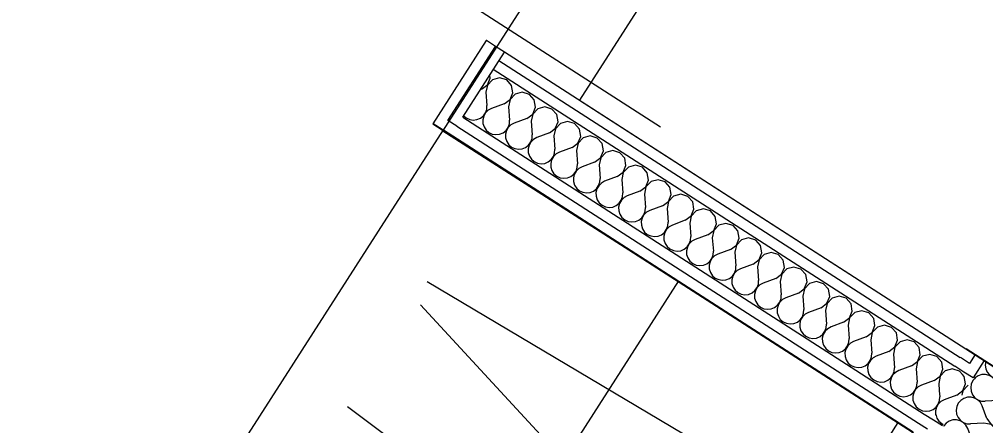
# Model space of a CAD drawing. Header units: millimetres. Extents: x 755110 to 820807, y -116979 to -66610.
# Drawn here: x 764873 to 765999, y -84296 to -83823 of the extents above; entities that cross this region are included whole.
import ezdxf

# ---------------------------------------------------------------- set-up
doc = ezdxf.new("R2010")
doc.units = ezdxf.units.MM
doc.header["$MEASUREMENT"] = 0
for name, color, linetype, lineweight in [('New_ARCHICAD Doors_Pen_No__1', 7, 'Continuous', 13), ('New_Dimensioning - General_Pen_No__1', 7, 'Continuous', 13), ('New_INT zoned_Pen_No__19', 255, 'Continuous', 0), ('New_Interior - Furniture _Pen_No__1', 7, 'Continuous', 13), ('New_Structural - Bearing_Pen_No__1', 7, 'Continuous', 13)]:
    doc.layers.add(name, color=color, linetype=linetype, lineweight=lineweight)
doc.layers.add('New_Dimensioning - General', color=7, linetype='Continuous')
doc.layers.add('New_Structural - Bearing', color=7, linetype='Continuous')
doc.styles.add('GENERATED_STYLE_1', font='')
doc.styles.get('GENERATED_STYLE_1').set_extended_font_data('Arial')
doc.dimstyles.new('GENERATED_STYLE__1', dxfattribs={"dimtxt": 200, "dimasz": 95, "dimexe": 0.18, "dimexo": 0.0625, "dimgap": 0, "dimtad": 1, "dimdec": 0, "dimzin": 0, "dimdsep": 46, "dimtxsty": 'GENERATED_STYLE_1', "dimblk": 'ARROWHEAD_2', "dimblk1": 'ARROWHEAD_2', "dimblk2": 'ARROWHEAD_2', "dimcen": 0.09, "dimse1": 1, "dimse2": 1, "dimclrd": 7, "dimclre": 7, "dimclrt": 7, "dimadec": 0, "dimazin": 0, "dimtfac": 1, "dimtdec": 4, "dimtmove": 0, "dimatfit": 3, "dimfxl": 0, "dimtolj": 1, "dimtzin": 0, "dimarcsym": 0})

# ---------------------------------------------------------------- blocks, each defined once
blk = doc.blocks.new('*X12')
at = {"layer": 'New_Structural - Bearing_Pen_No__1', "color": 7, "linetype": 'Continuous', "lineweight": 13}
for p, q in [((765960.9, -84229.8), (765960.8, -84229.8)), ((765944.8, -84254.7), (765944.8, -84254.9)), ((765929.3, -84278.8), (765929.4, -84278.8)), ((765929.4, -84278.8), (765929.4, -84278.8))]:
    blk.add_line(p, q, dxfattribs=at)
blk = doc.blocks.new('*X13')
at = {"layer": 'New_Structural - Bearing_Pen_No__1', "color": 7, "linetype": 'Continuous', "lineweight": 13}
for p, q in [((765968.2, -84232), (765960.9, -84229.8)), ((765971.8, -84236), (765968.2, -84232)), ((765944.8, -84254.9), (765945.3, -84262)), ((765945, -84266.3), (765945.3, -84262)), ((765937.7, -84276.6), (765941, -84273.9)), ((765941, -84273.9), (765943.6, -84270.4)), ((765943.7, -84270.4), (765941.5, -84274.2)), ((765943.6, -84270.4), (765945, -84266.3)), ((765946.8, -84267.4), (765943.7, -84270.4)), ((765950.6, -84265.4), (765946.8, -84267.4)), ((765953.6, -84264.2), (765950.6, -84265.4)), ((765929.4, -84278.8), (765933.7, -84278.3)), ((765933.7, -84278.3), (765937.7, -84276.6)), ((765941.5, -84274.2), (765940.5, -84278.4)), ((765940.5, -84278.4), (765940.6, -84282.7)), ((765940.6, -84282.7), (765941, -84283.9))]:
    blk.add_line(p, q, dxfattribs=at)
blk = doc.blocks.new('*X14')
at = {"layer": 'New_Structural - Bearing_Pen_No__1', "color": 7, "linetype": 'Continuous', "lineweight": 13}
for p, q in [((765973.9, -84238.5), (765971.8, -84236)), ((765975.4, -84246.9), (765973.9, -84238.5)), ((765972.1, -84254.8), (765975.4, -84246.9)), ((765978.1, -84248.7), (765972.3, -84254.9)), ((765978.5, -84248.6), (765978.1, -84248.7)), ((765965.2, -84259.9), (765953.6, -84264.2)), ((765965.2, -84259.9), (765972.1, -84254.8)), ((765972.3, -84254.9), (765971.2, -84260)), ((765941, -84283.9), (765941.9, -84286.8)), ((765941.9, -84286.8), (765944.3, -84290.4)), ((765944.3, -84290.4), (765947.6, -84293.2)), ((765947.6, -84293.2), (765949.3, -84294.1))]:
    blk.add_line(p, q, dxfattribs=at)
blk = doc.blocks.new('*X35')
at = {"layer": 'New_Structural - Bearing_Pen_No__1', "color": 7, "linetype": 'Continuous', "lineweight": 13}
for p, q in [((765399.3, -83875.8), (765399.1, -83875.9)), ((765391, -83888.5), (765390.9, -83888.8)), ((765369.7, -83921.6), (765369.8, -83921.7))]:
    blk.add_line(p, q, dxfattribs=at)
blk = doc.blocks.new('*X36')
at = {"layer": 'New_Structural - Bearing_Pen_No__1', "color": 7, "linetype": 'Continuous', "lineweight": 13}
for p, q in [((765418.5, -83899.2), (765421.7, -83891.3)), ((765421.7, -83891.3), (765421.2, -83888)), ((765432.8, -83890.9), (765424.5, -83893.1)), ((765441, -83893.3), (765432.8, -83890.9)), ((765411.6, -83904.3), (765418.5, -83899.2)), ((765418.6, -83899.3), (765416.9, -83907.7)), ((765424.5, -83893.1), (765418.6, -83899.3)), ((765446.7, -83899.8), (765441, -83893.3)), ((765448.1, -83908.2), (765446.7, -83899.8)), ((765411.6, -83904.3), (765410.4, -83904.7)), ((765416.9, -83907.7), (765418, -83923.3)), ((765444.9, -83916.1), (765448.1, -83908.2)), ((765450.9, -83910), (765445, -83916.2)), ((765459.2, -83907.8), (765450.9, -83910)), ((765467.4, -83910.3), (765459.2, -83907.8)), ((765473, -83916.7), (765467.4, -83910.3)), ((765417.8, -83927.6), (765418, -83923.3)), ((765438, -83921.2), (765423.3, -83926.7)), ((765438, -83921.2), (765444.9, -83916.1)), ((765445, -83916.2), (765443.3, -83924.6)), ((765443.3, -83924.6), (765444.4, -83940.2)), ((765471.3, -83933.1), (765474.5, -83925.1)), ((765474.5, -83925.1), (765473, -83916.7)), ((765485.5, -83924.7), (765477.3, -83926.9)), ((765493.7, -83927.2), (765485.5, -83924.7)), ((765391, -83935), (765393.9, -83937.6)), ((765410.4, -83937.9), (765413.8, -83935.2)), ((765414.3, -83935.5), (765413.2, -83939.7)), ((765413.8, -83935.2), (765416.3, -83931.7)), ((765416.4, -83931.7), (765414.3, -83935.5)), ((765416.3, -83931.7), (765417.8, -83927.6)), ((765419.5, -83928.7), (765416.4, -83931.7)), ((765423.3, -83926.7), (765419.5, -83928.7)), ((765464.4, -83938.1), (765471.3, -83933.1)), ((765471.4, -83933.1), (765469.6, -83941.5)), ((765477.3, -83926.9), (765471.4, -83933.1)), ((765499.4, -83933.6), (765493.7, -83927.2)), ((765500.8, -83942.1), (765499.4, -83933.6)), ((765393.9, -83937.6), (765397.9, -83939.4)), ((765397.9, -83939.4), (765402.1, -83940.1)), ((765402.1, -83940.1), (765406.4, -83939.6)), ((765406.4, -83939.6), (765410.4, -83937.9)), ((765413.2, -83939.7), (765413.3, -83944)), ((765413.3, -83944), (765414.6, -83948.1)), ((765442.7, -83948.6), (765444.1, -83944.5)), ((765445.9, -83945.7), (765442.8, -83948.7)), ((765444.1, -83944.5), (765444.4, -83940.2)), ((765449.7, -83943.6), (765445.9, -83945.7)), ((765464.4, -83938.1), (765449.7, -83943.6)), ((765469.6, -83941.5), (765470.8, -83957.2)), ((765497.6, -83950), (765500.8, -83942.1)), ((765503.6, -83943.9), (765497.7, -83950.1)), ((765511.9, -83941.7), (765503.6, -83943.9)), ((765520.1, -83944.1), (765511.9, -83941.7)), ((765525.8, -83950.6), (765520.1, -83944.1)), ((765414.6, -83948.1), (765417, -83951.7)), ((765417, -83951.7), (765420.3, -83954.5)), ((765420.3, -83954.5), (765424.2, -83956.3)), ((765424.2, -83956.3), (765428.5, -83957)), ((765428.5, -83957), (765432.8, -83956.5)), ((765432.8, -83956.5), (765436.8, -83954.8)), ((765436.8, -83954.8), (765440.2, -83952.1)), ((765440.6, -83952.4), (765439.6, -83956.6)), ((765439.6, -83956.6), (765439.7, -83960.9)), ((765440.2, -83952.1), (765442.7, -83948.6)), ((765442.8, -83948.7), (765440.6, -83952.4)), ((765470.5, -83961.5), (765470.8, -83957.2)), ((765490.7, -83955.1), (765476, -83960.5)), ((765490.7, -83955.1), (765497.6, -83950)), ((765497.7, -83950.1), (765496, -83958.5)), ((765496, -83958.5), (765497.1, -83974.1)), ((765527.2, -83959), (765525.8, -83950.6)), ((765538.3, -83958.6), (765530, -83960.8)), ((765546.5, -83961.1), (765538.3, -83958.6)), ((765439.7, -83960.9), (765441, -83965)), ((765441, -83965), (765443.4, -83968.7)), ((765443.4, -83968.7), (765446.7, -83971.5)), ((765463.1, -83971.8), (765466.5, -83969.1)), ((765467, -83969.4), (765465.9, -83973.5)), ((765466.5, -83969.1), (765469, -83965.5)), ((765469.1, -83965.6), (765467, -83969.4)), ((765469, -83965.5), (765470.5, -83961.5)), ((765472.2, -83962.6), (765469.1, -83965.6)), ((765476, -83960.5), (765472.2, -83962.6)), ((765517.1, -83972), (765524, -83966.9)), ((765524.1, -83967), (765522.4, -83975.4)), ((765524, -83966.9), (765527.2, -83959)), ((765530, -83960.8), (765524.1, -83967)), ((765552.1, -83967.5), (765546.5, -83961.1)), ((765553.6, -83975.9), (765552.1, -83967.5)), ((765446.7, -83971.5), (765450.6, -83973.3)), ((765450.6, -83973.3), (765454.9, -83974)), ((765454.9, -83974), (765459.2, -83973.4)), ((765459.2, -83973.4), (765463.1, -83971.8)), ((765465.9, -83973.5), (765466.1, -83977.9)), ((765466.1, -83977.9), (765467.4, -83982)), ((765495.4, -83982.5), (765496.8, -83978.4)), ((765498.6, -83979.5), (765495.5, -83982.5)), ((765496.8, -83978.4), (765497.1, -83974.1)), ((765502.4, -83977.5), (765498.6, -83979.5)), ((765517.1, -83972), (765502.4, -83977.5)), ((765522.4, -83975.4), (765523.5, -83991)), ((765550.4, -83983.9), (765553.6, -83975.9)), ((765556.3, -83977.7), (765550.5, -83983.9)), ((765564.6, -83975.5), (765556.3, -83977.7)), ((765572.8, -83978), (765564.6, -83975.5)), ((765578.5, -83984.4), (765572.8, -83978)), ((765467.4, -83982), (765469.8, -83985.6)), ((765469.8, -83985.6), (765473, -83988.4)), ((765473, -83988.4), (765477, -83990.2)), ((765477, -83990.2), (765481.2, -83990.9)), ((765481.2, -83990.9), (765485.5, -83990.4)), ((765485.5, -83990.4), (765489.5, -83988.7)), ((765489.5, -83988.7), (765492.9, -83986)), ((765493.3, -83986.3), (765492.3, -83990.5)), ((765492.3, -83990.5), (765492.4, -83994.8)), ((765492.9, -83986), (765495.4, -83982.5)), ((765495.5, -83982.5), (765493.3, -83986.3)), ((765523.2, -83995.3), (765523.5, -83991)), ((765543.4, -83988.9), (765528.8, -83994.4)), ((765543.4, -83988.9), (765550.4, -83983.9)), ((765550.5, -83983.9), (765548.7, -83992.3)), ((765548.7, -83992.3), (765549.9, -84008)), ((765579.9, -83992.9), (765578.5, -83984.4)), ((765591, -83992.5), (765582.7, -83994.7)), ((765599.2, -83995), (765591, -83992.5)), ((765492.4, -83994.8), (765493.7, -83998.9)), ((765493.7, -83998.9), (765496.1, -84002.5)), ((765496.1, -84002.5), (765499.4, -84005.3)), ((765515.9, -84005.6), (765519.2, -84002.9)), ((765519.7, -84003.2), (765518.7, -84007.4)), ((765519.2, -84002.9), (765521.8, -83999.4)), ((765521.9, -83999.5), (765519.7, -84003.2)), ((765521.8, -83999.4), (765523.2, -83995.3)), ((765525, -83996.5), (765521.9, -83999.5)), ((765528.8, -83994.4), (765525, -83996.5)), ((765569.8, -84005.9), (765576.7, -84000.8)), ((765576.8, -84000.9), (765575.1, -84009.3)), ((765576.7, -84000.8), (765579.9, -83992.9)), ((765582.7, -83994.7), (765576.8, -84000.9)), ((765604.8, -84001.4), (765599.2, -83995)), ((765606.3, -84009.8), (765604.8, -84001.4)), ((765499.4, -84005.3), (765503.3, -84007.2)), ((765503.3, -84007.2), (765507.6, -84007.8)), ((765507.6, -84007.8), (765511.9, -84007.3)), ((765511.9, -84007.3), (765515.9, -84005.6)), ((765518.7, -84007.4), (765518.8, -84011.7)), ((765518.8, -84011.7), (765520.1, -84015.9)), ((765548.1, -84016.3), (765549.6, -84012.3)), ((765551.3, -84013.4), (765548.2, -84016.4)), ((765549.6, -84012.3), (765549.9, -84008)), ((765555.1, -84011.3), (765551.3, -84013.4)), ((765569.8, -84005.9), (765555.1, -84011.3)), ((765575.1, -84009.3), (765576.2, -84024.9)), ((765603.1, -84017.8), (765606.3, -84009.8)), ((765609.1, -84011.6), (765603.2, -84017.8)), ((765617.3, -84009.4), (765609.1, -84011.6)), ((765625.5, -84011.9), (765617.3, -84009.4)), ((765631.2, -84018.3), (765625.5, -84011.9)), ((765520.1, -84015.9), (765522.5, -84019.5)), ((765522.5, -84019.5), (765525.8, -84022.3)), ((765525.8, -84022.3), (765529.7, -84024.1)), ((765529.7, -84024.1), (765534, -84024.8)), ((765534, -84024.8), (765538.2, -84024.2)), ((765538.2, -84024.2), (765542.2, -84022.6)), ((765542.2, -84022.6), (765545.6, -84019.9)), ((765546.1, -84020.2), (765545, -84024.3)), ((765545, -84024.3), (765545.1, -84028.7)), ((765545.6, -84019.9), (765548.1, -84016.3)), ((765548.2, -84016.4), (765546.1, -84020.2)), ((765575.9, -84029.2), (765576.2, -84024.9)), ((765596.2, -84022.8), (765581.5, -84028.3)), ((765596.2, -84022.8), (765603.1, -84017.8)), ((765603.2, -84017.8), (765601.4, -84026.2)), ((765601.4, -84026.2), (765602.6, -84041.8)), ((765632.6, -84026.7), (765631.2, -84018.3)), ((765643.7, -84026.3), (765635.4, -84028.5)), ((765651.9, -84028.8), (765643.7, -84026.3)), ((765545.1, -84028.7), (765546.5, -84032.8)), ((765546.5, -84032.8), (765548.8, -84036.4)), ((765548.8, -84036.4), (765552.1, -84039.2)), ((765568.6, -84039.5), (765572, -84036.8)), ((765572.4, -84037.1), (765571.4, -84041.3)), ((765572, -84036.8), (765574.5, -84033.3)), ((765574.6, -84033.3), (765572.4, -84037.1)), ((765574.5, -84033.3), (765575.9, -84029.2)), ((765577.7, -84030.3), (765574.6, -84033.3)), ((765581.5, -84028.3), (765577.7, -84030.3)), ((765622.5, -84039.8), (765629.4, -84034.7)), ((765629.5, -84034.8), (765627.8, -84043.1)), ((765629.4, -84034.7), (765632.6, -84026.7)), ((765635.4, -84028.5), (765629.5, -84034.8)), ((765657.6, -84035.2), (765651.9, -84028.8)), ((765659, -84043.7), (765657.6, -84035.2)), ((765552.1, -84039.2), (765556, -84041)), ((765556, -84041), (765560.3, -84041.7)), ((765560.3, -84041.7), (765564.6, -84041.2)), ((765564.6, -84041.2), (765568.6, -84039.5)), ((765571.4, -84041.3), (765571.5, -84045.6)), ((765571.5, -84045.6), (765572.8, -84049.7)), ((765600.8, -84050.2), (765602.3, -84046.1)), ((765604, -84047.3), (765600.9, -84050.3)), ((765602.3, -84046.1), (765602.6, -84041.8)), ((765607.9, -84045.2), (765604, -84047.3)), ((765622.5, -84039.8), (765607.9, -84045.2)), ((765627.8, -84043.1), (765628.9, -84058.8)), ((765655.8, -84051.6), (765659, -84043.7)), ((765661.8, -84045.5), (765655.9, -84051.7)), ((765670.1, -84043.3), (765661.8, -84045.5)), ((765678.3, -84045.8), (765670.1, -84043.3)), ((765683.9, -84052.2), (765678.3, -84045.8)), ((765572.8, -84049.7), (765575.2, -84053.3)), ((765575.2, -84053.3), (765578.5, -84056.1)), ((765578.5, -84056.1), (765582.4, -84058)), ((765582.4, -84058), (765586.7, -84058.6)), ((765586.7, -84058.6), (765591, -84058.1)), ((765591, -84058.1), (765595, -84056.4)), ((765595, -84056.4), (765598.3, -84053.7)), ((765598.8, -84054), (765597.7, -84058.2)), ((765597.7, -84058.2), (765597.9, -84062.5)), ((765598.3, -84053.7), (765600.8, -84050.2)), ((765600.9, -84050.3), (765598.8, -84054)), ((765628.7, -84063.1), (765628.9, -84058.8)), ((765648.9, -84056.7), (765634.2, -84062.2)), ((765648.9, -84056.7), (765655.8, -84051.6)), ((765655.9, -84051.7), (765654.2, -84060.1)), ((765654.2, -84060.1), (765655.3, -84075.7)), ((765685.4, -84060.6), (765683.9, -84052.2)), ((765696.4, -84060.2), (765688.2, -84062.4)), ((765704.6, -84062.7), (765696.4, -84060.2)), ((765597.9, -84062.5), (765599.2, -84066.7)), ((765599.2, -84066.7), (765601.6, -84070.3)), ((765601.6, -84070.3), (765604.8, -84073.1)), ((765621.3, -84073.4), (765624.7, -84070.7)), ((765625.2, -84071), (765624.1, -84075.2)), ((765624.7, -84070.7), (765627.2, -84067.1)), ((765627.3, -84067.2), (765625.2, -84071)), ((765627.2, -84067.1), (765628.7, -84063.1)), ((765630.4, -84064.2), (765627.3, -84067.2)), ((765634.2, -84062.2), (765630.4, -84064.2)), ((765675.3, -84073.6), (765682.2, -84068.6)), ((765682.3, -84068.6), (765680.5, -84077)), ((765682.2, -84068.6), (765685.4, -84060.6)), ((765688.2, -84062.4), (765682.3, -84068.6)), ((765710.3, -84069.1), (765704.6, -84062.7)), ((765711.7, -84077.6), (765710.3, -84069.1)), ((765604.8, -84073.1), (765608.8, -84074.9)), ((765608.8, -84074.9), (765613, -84075.6)), ((765613, -84075.6), (765617.3, -84075)), ((765617.3, -84075), (765621.3, -84073.4)), ((765624.1, -84075.2), (765624.2, -84079.5)), ((765624.2, -84079.5), (765625.5, -84083.6)), ((765653.6, -84084.1), (765655, -84080)), ((765656.8, -84081.1), (765653.7, -84084.2)), ((765655, -84080), (765655.3, -84075.7)), ((765660.6, -84079.1), (765656.8, -84081.1)), ((765675.3, -84073.6), (765660.6, -84079.1)), ((765680.5, -84077), (765681.7, -84092.6)), ((765708.5, -84085.5), (765711.7, -84077.6)), ((765714.5, -84079.3), (765708.6, -84085.6)), ((765722.8, -84077.1), (765714.5, -84079.3)), ((765731, -84079.6), (765722.8, -84077.1)), ((765736.7, -84086), (765731, -84079.6)), ((765625.5, -84083.6), (765627.9, -84087.2)), ((765627.9, -84087.2), (765631.2, -84090)), ((765631.2, -84090), (765635.1, -84091.8)), ((765635.1, -84091.8), (765639.4, -84092.5)), ((765639.4, -84092.5), (765643.7, -84092)), ((765643.7, -84092), (765647.7, -84090.3)), ((765647.7, -84090.3), (765651.1, -84087.6)), ((765651.5, -84087.9), (765650.5, -84092.1)), ((765650.5, -84092.1), (765650.6, -84096.4)), ((765651.1, -84087.6), (765653.6, -84084.1)), ((765653.7, -84084.2), (765651.5, -84087.9)), ((765681.4, -84096.9), (765681.7, -84092.6)), ((765701.6, -84090.6), (765686.9, -84096)), ((765701.6, -84090.6), (765708.5, -84085.5)), ((765708.6, -84085.6), (765706.9, -84093.9)), ((765706.9, -84093.9), (765708, -84109.6)), ((765738.1, -84094.5), (765736.7, -84086)), ((765650.6, -84096.4), (765651.9, -84100.5)), ((765651.9, -84100.5), (765654.3, -84104.1)), ((765654.3, -84104.1), (765657.6, -84107)), ((765674, -84107.2), (765677.4, -84104.5)), ((765677.9, -84104.8), (765676.8, -84109)), ((765677.4, -84104.5), (765679.9, -84101)), ((765680, -84101.1), (765677.9, -84104.8)), ((765679.9, -84101), (765681.4, -84096.9)), ((765683.1, -84098.1), (765680, -84101.1)), ((765686.9, -84096), (765683.1, -84098.1)), ((765728, -84107.5), (765734.9, -84102.4)), ((765735, -84102.5), (765733.3, -84110.9)), ((765734.9, -84102.4), (765738.1, -84094.5)), ((765740.9, -84096.3), (765735, -84102.5)), ((765749.2, -84094.1), (765740.9, -84096.3)), ((765757.3, -84096.6), (765749.2, -84094.1)), ((765763, -84103), (765757.3, -84096.6)), ((765764.5, -84111.4), (765763, -84103)), ((765657.6, -84107), (765661.5, -84108.8)), ((765661.5, -84108.8), (765665.8, -84109.4)), ((765665.8, -84109.4), (765670.1, -84108.9)), ((765670.1, -84108.9), (765674, -84107.2)), ((765676.8, -84109), (765677, -84113.3)), ((765677, -84113.3), (765678.3, -84117.5)), ((765706.3, -84118), (765707.7, -84113.9)), ((765709.5, -84115), (765706.4, -84118)), ((765707.7, -84113.9), (765708, -84109.6)), ((765713.3, -84113), (765709.5, -84115)), ((765728, -84107.5), (765713.3, -84113)), ((765733.3, -84110.9), (765734.4, -84126.5)), ((765761.2, -84119.4), (765764.5, -84111.4)), ((765767.2, -84113.2), (765761.4, -84119.4)), ((765775.5, -84111), (765767.2, -84113.2)), ((765783.7, -84113.5), (765775.5, -84111)), ((765789.4, -84119.9), (765783.7, -84113.5)), ((765678.3, -84117.5), (765680.7, -84121.1)), ((765680.7, -84121.1), (765683.9, -84123.9)), ((765683.9, -84123.9), (765687.9, -84125.7)), ((765687.9, -84125.7), (765692.1, -84126.4)), ((765692.1, -84126.4), (765696.4, -84125.8)), ((765696.4, -84125.8), (765700.4, -84124.2)), ((765700.4, -84124.2), (765703.8, -84121.5)), ((765704.2, -84121.8), (765703.2, -84126)), ((765703.2, -84126), (765703.3, -84130.3)), ((765703.8, -84121.5), (765706.3, -84118)), ((765706.4, -84118), (765704.2, -84121.8)), ((765734.1, -84130.8), (765734.4, -84126.5)), ((765754.3, -84124.4), (765739.7, -84129.9)), ((765754.3, -84124.4), (765761.2, -84119.4)), ((765761.4, -84119.4), (765759.6, -84127.8)), ((765790.8, -84128.4), (765789.4, -84119.9)), ((765703.3, -84130.3), (765704.6, -84134.4)), ((765704.6, -84134.4), (765707, -84138)), ((765707, -84138), (765710.3, -84140.8)), ((765726.8, -84141.1), (765730.1, -84138.4)), ((765730.6, -84138.7), (765729.6, -84142.9)), ((765730.1, -84138.4), (765732.7, -84134.9)), ((765732.8, -84135), (765730.6, -84138.7)), ((765732.7, -84134.9), (765734.1, -84130.8)), ((765735.9, -84131.9), (765732.8, -84135)), ((765739.7, -84129.9), (765735.9, -84131.9)), ((765759.6, -84127.8), (765760.8, -84143.4)), ((765780.7, -84141.4), (765787.6, -84136.3)), ((765787.7, -84136.4), (765786, -84144.8)), ((765787.6, -84136.3), (765790.8, -84128.4)), ((765793.6, -84130.1), (765787.7, -84136.4)), ((765801.9, -84128), (765793.6, -84130.1)), ((765810.1, -84130.4), (765801.9, -84128)), ((765815.7, -84136.9), (765810.1, -84130.4)), ((765817.2, -84145.3), (765815.7, -84136.9)), ((765710.3, -84140.8), (765714.2, -84142.6)), ((765714.2, -84142.6), (765718.5, -84143.3)), ((765718.5, -84143.3), (765722.8, -84142.8)), ((765722.8, -84142.8), (765726.8, -84141.1)), ((765729.6, -84142.9), (765729.7, -84147.2)), ((765729.7, -84147.2), (765731, -84151.3)), ((765759, -84151.8), (765760.5, -84147.8)), ((765762.2, -84148.9), (765759.1, -84151.9)), ((765760.5, -84147.8), (765760.8, -84143.4)), ((765766, -84146.8), (765762.2, -84148.9)), ((765780.7, -84141.4), (765766, -84146.8)), ((765786, -84144.8), (765787.1, -84160.4)), ((765814, -84153.2), (765817.2, -84145.3)), ((765820, -84147.1), (765814.1, -84153.3)), ((765828.2, -84144.9), (765820, -84147.1)), ((765836.4, -84147.4), (765828.2, -84144.9)), ((765842.1, -84153.8), (765836.4, -84147.4)), ((765731, -84151.3), (765733.4, -84154.9)), ((765733.4, -84154.9), (765736.7, -84157.8)), ((765736.7, -84157.8), (765740.6, -84159.6)), ((765740.6, -84159.6), (765744.9, -84160.2)), ((765744.9, -84160.2), (765749.1, -84159.7)), ((765749.1, -84159.7), (765753.1, -84158)), ((765753.1, -84158), (765756.5, -84155.3)), ((765757, -84155.6), (765755.9, -84159.8)), ((765755.9, -84159.8), (765756, -84164.2)), ((765756.5, -84155.3), (765759, -84151.8)), ((765759.1, -84151.9), (765757, -84155.6)), ((765786.8, -84164.7), (765787.1, -84160.4)), ((765807.1, -84158.3), (765792.4, -84163.8)), ((765807.1, -84158.3), (765814, -84153.2)), ((765814.1, -84153.3), (765812.3, -84161.7)), ((765843.5, -84162.2), (765842.1, -84153.8)), ((765756, -84164.2), (765757.4, -84168.3)), ((765757.4, -84168.3), (765759.7, -84171.9)), ((765759.7, -84171.9), (765763, -84174.7)), ((765779.5, -84175), (765782.9, -84172.3)), ((765783.3, -84172.6), (765782.3, -84176.8)), ((765782.9, -84172.3), (765785.4, -84168.8)), ((765785.5, -84168.8), (765783.3, -84172.6)), ((765785.4, -84168.8), (765786.8, -84164.7)), ((765788.6, -84165.8), (765785.5, -84168.8)), ((765792.4, -84163.8), (765788.6, -84165.8)), ((765812.3, -84161.7), (765813.5, -84177.3)), ((765833.4, -84175.2), (765840.3, -84170.2)), ((765840.4, -84170.2), (765838.7, -84178.6)), ((765840.3, -84170.2), (765843.5, -84162.2)), ((765846.3, -84164), (765840.4, -84170.2)), ((765854.6, -84161.8), (765846.3, -84164)), ((765862.8, -84164.3), (765854.6, -84161.8)), ((765868.5, -84170.7), (765862.8, -84164.3)), ((765869.9, -84179.2), (765868.5, -84170.7)), ((765763, -84174.7), (765766.9, -84176.5)), ((765766.9, -84176.5), (765771.2, -84177.2)), ((765771.2, -84177.2), (765775.5, -84176.7)), ((765775.5, -84176.7), (765779.5, -84175)), ((765782.3, -84176.8), (765782.4, -84181.1)), ((765782.4, -84181.1), (765783.7, -84185.2)), ((765811.7, -84185.7), (765813.2, -84181.6)), ((765814.9, -84182.8), (765811.8, -84185.8)), ((765813.2, -84181.6), (765813.5, -84177.3)), ((765818.8, -84180.7), (765814.9, -84182.8)), ((765833.4, -84175.2), (765818.8, -84180.7)), ((765838.7, -84178.6), (765839.8, -84194.2)), ((765866.7, -84187.1), (765869.9, -84179.2)), ((765872.7, -84181), (765866.8, -84187.2)), ((765881, -84178.8), (765872.7, -84181)), ((765889.2, -84181.2), (765881, -84178.8)), ((765894.8, -84187.7), (765889.2, -84181.2)), ((765783.7, -84185.2), (765786.1, -84188.8)), ((765786.1, -84188.8), (765789.4, -84191.6)), ((765789.4, -84191.6), (765793.3, -84193.4)), ((765793.3, -84193.4), (765797.6, -84194.1)), ((765797.6, -84194.1), (765801.9, -84193.6)), ((765801.9, -84193.6), (765805.9, -84191.9)), ((765805.9, -84191.9), (765809.2, -84189.2)), ((765809.7, -84189.5), (765808.6, -84193.7)), ((765808.6, -84193.7), (765808.8, -84198)), ((765809.2, -84189.2), (765811.7, -84185.7)), ((765811.8, -84185.8), (765809.7, -84189.5)), ((765839.6, -84198.6), (765839.8, -84194.2)), ((765859.8, -84192.2), (765845.1, -84197.6)), ((765859.8, -84192.2), (765866.7, -84187.1)), ((765866.8, -84187.2), (765865.1, -84195.6)), ((765896.3, -84196.1), (765894.8, -84187.7)), ((765808.8, -84198), (765810.1, -84202.1)), ((765810.1, -84202.1), (765812.5, -84205.7)), ((765812.5, -84205.7), (765815.7, -84208.6)), ((765832.2, -84208.8), (765835.6, -84206.2)), ((765836.1, -84206.4), (765835, -84210.6)), ((765835.6, -84206.2), (765838.1, -84202.6)), ((765838.2, -84202.7), (765836.1, -84206.4)), ((765838.1, -84202.6), (765839.6, -84198.6)), ((765841.3, -84199.7), (765838.2, -84202.7)), ((765845.1, -84197.6), (765841.3, -84199.7)), ((765865.1, -84195.6), (765866.2, -84211.2)), ((765886.2, -84209.1), (765893.1, -84204)), ((765893.2, -84204.1), (765891.4, -84212.5)), ((765893.1, -84204), (765896.3, -84196.1)), ((765899.1, -84197.9), (765893.2, -84204.1)), ((765907.3, -84195.7), (765899.1, -84197.9)), ((765915.5, -84198.2), (765907.3, -84195.7)), ((765921.2, -84204.6), (765915.5, -84198.2)), ((765922.6, -84213), (765921.2, -84204.6)), ((765815.7, -84208.6), (765819.7, -84210.4)), ((765819.7, -84210.4), (765823.9, -84211)), ((765823.9, -84211), (765828.2, -84210.5)), ((765828.2, -84210.5), (765832.2, -84208.8)), ((765835, -84210.6), (765835.1, -84215)), ((765835.1, -84215), (765836.4, -84219.1)), ((765864.5, -84219.6), (765865.9, -84215.5)), ((765867.7, -84216.6), (765864.6, -84219.6)), ((765865.9, -84215.5), (765866.2, -84211.2)), ((765871.5, -84214.6), (765867.7, -84216.6)), ((765886.2, -84209.1), (765871.5, -84214.6)), ((765891.4, -84212.5), (765892.6, -84228.1)), ((765919.4, -84221), (765922.6, -84213)), ((765925.4, -84214.8), (765919.5, -84221)), ((765933.7, -84212.6), (765925.4, -84214.8)), ((765941.9, -84215.1), (765933.7, -84212.6)), ((765947.6, -84221.5), (765941.9, -84215.1)), ((765836.4, -84219.1), (765838.8, -84222.7)), ((765838.8, -84222.7), (765842.1, -84225.5)), ((765842.1, -84225.5), (765846, -84227.3)), ((765846, -84227.3), (765850.3, -84228)), ((765850.3, -84228), (765854.6, -84227.5)), ((765854.6, -84227.5), (765858.6, -84225.8)), ((765858.6, -84225.8), (765862, -84223.1)), ((765862.4, -84223.4), (765861.4, -84227.6)), ((765861.4, -84227.6), (765861.5, -84231.9)), ((765862, -84223.1), (765864.5, -84219.6)), ((765864.6, -84219.6), (765862.4, -84223.4)), ((765892.3, -84232.4), (765892.6, -84228.1)), ((765912.5, -84226), (765897.8, -84231.5)), ((765912.5, -84226), (765919.4, -84221)), ((765919.5, -84221), (765917.8, -84229.4)), ((765949, -84230), (765947.6, -84221.5)), ((765861.5, -84231.9), (765862.8, -84236)), ((765862.8, -84236), (765865.2, -84239.6)), ((765865.2, -84239.6), (765868.5, -84242.4)), ((765884.9, -84242.7), (765888.3, -84240)), ((765888.8, -84240.3), (765887.7, -84244.5)), ((765888.3, -84240), (765890.8, -84236.5)), ((765890.9, -84236.6), (765888.8, -84240.3)), ((765890.8, -84236.5), (765892.3, -84232.4)), ((765894, -84233.6), (765890.9, -84236.6)), ((765897.8, -84231.5), (765894, -84233.6)), ((765917.8, -84229.4), (765918.9, -84245.1)), ((765938.9, -84243), (765945.8, -84237.9)), ((765945.9, -84238), (765944.2, -84246.4)), ((765945.8, -84237.9), (765949, -84230)), ((765951.8, -84231.8), (765945.9, -84238)), ((765960.1, -84229.6), (765951.8, -84231.8)), ((765960.8, -84229.8), (765960.1, -84229.6)), ((765868.5, -84242.4), (765872.4, -84244.2)), ((765872.4, -84244.2), (765876.7, -84244.9)), ((765876.7, -84244.9), (765881, -84244.4)), ((765881, -84244.4), (765884.9, -84242.7)), ((765887.7, -84244.5), (765887.9, -84248.8)), ((765887.9, -84248.8), (765889.2, -84252.9)), ((765917.2, -84253.4), (765918.6, -84249.4)), ((765920.4, -84250.5), (765917.3, -84253.5)), ((765918.6, -84249.4), (765918.9, -84245.1)), ((765924.2, -84248.4), (765920.4, -84250.5)), ((765938.9, -84243), (765924.2, -84248.4)), ((765944.2, -84246.4), (765944.8, -84254.7)), ((765889.2, -84252.9), (765891.6, -84256.6)), ((765891.6, -84256.6), (765894.8, -84259.4)), ((765894.8, -84259.4), (765898.8, -84261.2)), ((765898.8, -84261.2), (765903, -84261.9)), ((765903, -84261.9), (765907.3, -84261.3)), ((765907.3, -84261.3), (765911.3, -84259.7)), ((765911.3, -84259.7), (765914.7, -84257)), ((765915.1, -84257.3), (765914.1, -84261.4)), ((765914.1, -84261.4), (765914.2, -84265.8)), ((765914.7, -84257), (765917.2, -84253.4)), ((765917.3, -84253.5), (765915.1, -84257.3)), ((765914.2, -84265.8), (765915.5, -84269.9)), ((765915.5, -84269.9), (765917.9, -84273.5)), ((765917.9, -84273.5), (765921.2, -84276.3)), ((765921.2, -84276.3), (765925.1, -84278.1)), ((765925.1, -84278.1), (765929.3, -84278.8))]:
    blk.add_line(p, q, dxfattribs=at)
blk = doc.blocks.new('*X61')
at = {"layer": 'New_Structural - Bearing_Pen_No__1', "color": 7, "linetype": 'Continuous', "lineweight": 13}
for p, q in [((765982.1, -84247.1), (765981.4, -84251.3)), ((765981.4, -84251.3), (765981.9, -84255.6)), ((765983.9, -84243.2), (765982.1, -84247.1)), ((765985.7, -84241), (765983.9, -84243.2)), ((765977.5, -84262.5), (765973.4, -84263.8)), ((765981.8, -84262.4), (765977.5, -84262.5)), ((765986, -84263.5), (765981.8, -84262.4)), ((765981.9, -84255.6), (765983.6, -84259.6)), ((765983.6, -84259.6), (765986.3, -84263)), ((766017.8, -84261.7), (766022.3, -84267.7)), ((765965.1, -84273.4), (765964.5, -84277.7)), ((765967, -84269.5), (765965.1, -84273.4)), ((765969.8, -84266.2), (765967, -84269.5)), ((765973.4, -84263.8), (765969.8, -84266.2)), ((765989.8, -84265.6), (765986, -84263.5)), ((765986.3, -84263), (765989.8, -84265.5)), ((765989.8, -84265.5), (765993.9, -84267)), ((765992.8, -84268.7), (765989.8, -84265.6)), ((765994.8, -84272.5), (765992.8, -84268.7)), ((765993.9, -84267), (765998.2, -84267.2)), ((766000.3, -84287.2), (765994.8, -84272.5)), ((766013.8, -84266.1), (765998.2, -84267.2)), ((766022.2, -84267.8), (766013.8, -84266.1)), ((766028.4, -84273.7), (766022.2, -84267.8)), ((766022.3, -84267.7), (766030.2, -84271)), ((766030.6, -84282), (766028.4, -84273.7)), ((766030.2, -84271), (766031.9, -84270.7)), ((765964.5, -84277.7), (765965, -84282)), ((765965, -84282), (765966.7, -84286)), ((766028.2, -84290.2), (766030.6, -84282)), ((765950, -84295.9), (765949.8, -84296.4)), ((765952.8, -84292.6), (765950, -84295.9)), ((765956.4, -84290.2), (765952.8, -84292.6)), ((765960.6, -84288.9), (765956.4, -84290.2)), ((765964.9, -84288.8), (765960.6, -84288.9)), ((765969.1, -84289.8), (765964.9, -84288.8)), ((765966.7, -84286), (765969.4, -84289.4)), ((765972.8, -84292), (765969.1, -84289.8)), ((765969.4, -84289.4), (765972.9, -84291.9)), ((765975.8, -84295.1), (765972.8, -84292)), ((765972.9, -84291.9), (765977, -84293.3)), ((765977.9, -84298.9), (765975.8, -84295.1)), ((765977, -84293.3), (765981.3, -84293.6)), ((765996.9, -84292.5), (765981.3, -84293.6)), ((766005.3, -84294.2), (765996.9, -84292.5)), ((766000.3, -84287.2), (766005.4, -84294.1)), ((766011.5, -84300.1), (766005.3, -84294.2)), ((766005.4, -84294.1), (766013.3, -84297.3)), ((766013.3, -84297.3), (766021.7, -84295.9)), ((766021.7, -84295.9), (766028.2, -84290.2)), ((765983.4, -84313.6), (765977.9, -84298.9)), ((766013.7, -84308.4), (766011.5, -84300.1)), ((765983.4, -84313.6), (765988.4, -84320.5)), ((766004.8, -84322.2), (766011.2, -84316.6)), ((766011.2, -84316.6), (766013.7, -84308.4)), ((765988.3, -84320.6), (765986.9, -84320.3)), ((765990.4, -84322.5), (765988.3, -84320.6)), ((765988.4, -84320.5), (765996.4, -84323.7)), ((765996.4, -84323.7), (766004.8, -84322.2))]:
    blk.add_line(p, q, dxfattribs=at)
blk = doc.blocks.new('*X62')
at = {"layer": 'New_Structural - Bearing_Pen_No__1', "color": 7, "linetype": 'Continuous', "lineweight": 13}
for p, q in [((765999, -84220.8), (765998.3, -84225)), ((765998.3, -84225), (765998.9, -84229.3)), ((765986.7, -84239.9), (765985.7, -84241)), ((765990.3, -84237.5), (765986.7, -84239.9)), ((765994.4, -84236.2), (765990.3, -84237.5)), ((765998.8, -84236), (765994.4, -84236.2)), ((766002.9, -84237.1), (765998.8, -84236)), ((765998.9, -84229.3), (766000.5, -84233.3)), ((766000.5, -84233.3), (766003.2, -84236.6)), ((766006.7, -84239.3), (766002.9, -84237.1)), ((766003.2, -84236.6), (766006.8, -84239.1)), ((766009.7, -84242.4), (766006.7, -84239.3)), ((766006.8, -84239.1), (766010.8, -84240.6)), ((766028.7, -84239.9), (766015.1, -84240.9)), ((766011.8, -84246.2), (766009.7, -84242.4)), ((766010.8, -84240.6), (766015.1, -84240.9)), ((766017.2, -84260.8), (766011.8, -84246.2)), ((766047.6, -84255.6), (766046.4, -84251.3)), ((766017.2, -84260.8), (766017.8, -84261.7)), ((766045.1, -84263.8), (766047.6, -84255.6)), ((766031.9, -84270.7), (766038.7, -84269.5)), ((766038.7, -84269.5), (766045.1, -84263.8))]:
    blk.add_line(p, q, dxfattribs=at)
blk = doc.blocks.new('*D144')
at = {"layer": 'New_Dimensioning - General_Pen_No__1', "color": 7, "linetype": 'Continuous', "lineweight": 13}
for p, q in [((762909.4, -78989.4), (763037.7, -78923.2)), ((768790.6, -82693.6), (762973.5, -78956.3)), ((768841.2, -82614.7), (768739.9, -82772.5)), ((768726.4, -82726.7), (768854.7, -82660.5)), ((768887.3, -82755.8), (768790.6, -82693.6))]:
    blk.add_line(p, q, dxfattribs=at)
at = {"layer": 'New_Dimensioning - General_Pen_No__1', "color": 7, "lineweight": 13, "char_height": 200, "attachment_point": 7, "rotation": 327.2801, "style": 'GENERATED_STYLE_1'}
for s, insert in [('\\A1;{\\pql;\\fArial|b0|i0|c0|p34;478}', (763025.6, -78942.2)), ('\\A1;{\\pql;\\fArial|b0|i0|c0|p34;6\xa0914}', (765616, -80606.5))]:
    blk.add_mtext(s, dxfattribs=dict(at, insert=insert))
blk = doc.blocks.new('ARROWHEAD_2')
at = {"color": 0, "linetype": 'Continuous', "lineweight": 0}
for p, q in [((-0.378, -0.655), (0.378, 0.655)), ((0, 0), (-1, 0))]:
    blk.add_line(p, q, dxfattribs=at)
blk = doc.blocks.new('*D149')
at = {"layer": 'New_Dimensioning - General_Pen_No__1', "color": 7, "linetype": 'Continuous', "lineweight": 13}
for p, q in [((764001, -79029.6), (763899.7, -79187.3)), ((764014.5, -79075.4), (763886.2, -79141.5)), ((763950.3, -79108.4), (763898.9, -79075.4)), ((774496.7, -85884.3), (763950.3, -79108.4)), ((774547.4, -85805.4), (774446, -85963.1)), ((774432.6, -85917.3), (774560.9, -85851.2)), ((780188.4, -89541), (774496.7, -85884.3))]:
    blk.add_line(p, q, dxfattribs=at)
at = {"layer": 'New_Dimensioning - General_Pen_No__1', "color": 7, "lineweight": 13, "insert": (768893.6, -82236.8), "char_height": 200, "attachment_point": 7, "rotation": 327.2801, "style": 'GENERATED_STYLE_1'}
blk.add_mtext('\\A1;{\\pql;\\fArial|b0|i0|c0|p34;12\xa0535}', dxfattribs=at)
blk = doc.blocks.new('*D151')
at = {"layer": 'New_Dimensioning - General_Pen_No__1', "color": 7, "linetype": 'Continuous', "lineweight": 13}
for p, q in [((763456.6, -78204.4), (763355.3, -78362.1)), ((763470.1, -78250.2), (763341.8, -78316.3)), ((763406, -78283.2), (763354.5, -78250.2)), ((775058.3, -85769.6), (763406, -78283.2)), ((775109, -85690.7), (775007.6, -85848.5)), ((774994.2, -85802.7), (775122.4, -85736.5)), ((783092.9, -90931.7), (775058.3, -85769.6))]:
    blk.add_line(p, q, dxfattribs=at)
at = {"layer": 'New_Dimensioning - General_Pen_No__1', "color": 7, "lineweight": 13, "insert": (768902.2, -81766.9), "char_height": 200, "attachment_point": 7, "rotation": 327.2801, "style": 'GENERATED_STYLE_1'}
blk.add_mtext('\\A1;{\\pql;\\fArial|b0|i0|c0|p34;13\xa0850}', dxfattribs=at)
blk = doc.blocks.new('*D152')
at = {"layer": 'New_Dimensioning - General_Pen_No__1', "color": 7, "linetype": 'Continuous', "lineweight": 13}
for p, q in [((763169.4, -77767.2), (763270.7, -77609.5)), ((763284.2, -77655.3), (763155.9, -77721.4)), ((763168.6, -77655.3), (763220, -77688.3)), ((763220, -77688.3), (783711.3, -90853.5)), ((783660.6, -90932.4), (783762, -90774.7)), ((783647.2, -90886.6), (783775.4, -90820.4)), ((783711.3, -90853.5), (783762.7, -90886.6))]:
    blk.add_line(p, q, dxfattribs=at)
at = {"layer": 'New_Dimensioning - General_Pen_No__1', "color": 7, "lineweight": 13, "insert": (773135.8, -84011.4), "char_height": 200, "attachment_point": 7, "rotation": 327.2802, "style": 'GENERATED_STYLE_1'}
blk.add_mtext('\\A1;{\\pql;\\fArial|b0|i0|c0|p34;24\xa0356}', dxfattribs=at)
blk = doc.blocks.new('*D154')
at = {"layer": 'New_Dimensioning - General_Pen_No__1', "color": 7, "linetype": 'Continuous', "lineweight": 13}
for p, q in [((783318.8, -93760.9), (783385, -93889.2)), ((780487.2, -98283.9), (783351.9, -93825)), ((780454.2, -98219.7), (780520.3, -98348))]:
    blk.add_line(p, q, dxfattribs=at)
at = {"layer": 'New_Dimensioning - General_Pen_No__1', "color": 7, "lineweight": 13, "char_height": 200, "attachment_point": 7, "rotation": 57.2802, "style": 'GENERATED_STYLE_1'}
for s, insert in [('\\A1;{\\pql;\\fArial|b0|i0|c0|p34;478}', (783052.6, -94216.9)), ('\\A1;{\\pql;\\fArial|b0|i0|c0|p34;5\xa0300}', (781701.1, -96320.5))]:
    blk.add_mtext(s, dxfattribs=dict(at, insert=insert))
blk = doc.blocks.new('*D155')
at = {"layer": 'New_Dimensioning - General_Pen_No__1', "color": 7, "linetype": 'Continuous', "lineweight": 13}
for p, q in [((783643.4, -93487.1), (783577.2, -93358.8)), ((783689.2, -93473.6), (783531.4, -93372.2)), ((783610.3, -93422.9), (783643.3, -93371.5)), ((783351.9, -93825), (783610.3, -93422.9)), ((783318.8, -93760.9), (783385, -93889.2)), ((783430.8, -93875.7), (783273, -93774.4)), ((780487.2, -98283.9), (783351.9, -93825))]:
    blk.add_line(p, q, dxfattribs=at)
blk = doc.blocks.new('*D227')
at = {"layer": 'New_Dimensioning - General_Pen_No__1', "color": 7, "linetype": 'Continuous', "lineweight": 13}
for p, q in [((770416.3, -83262.7), (764455, -79432.7)), ((770467, -83183.8), (770365.6, -83341.6)), ((770352.2, -83295.8), (770480.4, -83229.6)), ((774496.7, -85884.3), (770416.3, -83262.7)), ((774547.4, -85805.4), (774446, -85963.1)), ((774432.6, -85917.3), (774560.9, -85851.2))]:
    blk.add_line(p, q, dxfattribs=at)
at = {"layer": 'New_Dimensioning - General_Pen_No__1', "color": 7, "lineweight": 13, "insert": (772190.4, -84355), "char_height": 200, "attachment_point": 7, "rotation": 327.2801, "style": 'GENERATED_STYLE_1'}
blk.add_mtext('\\A1;{\\pql;\\fArial|b0|i0|c0|p34;4\xa0850}', dxfattribs=at)
blk = doc.blocks.new('*D228')
at = {"layer": 'New_Dimensioning - General_Pen_No__1', "color": 7, "linetype": 'Continuous', "lineweight": 13}
for p, q in [((764505.7, -79353.8), (764404.4, -79511.6)), ((764519.2, -79399.6), (764390.9, -79465.8)), ((764455, -79432.7), (764403.6, -79399.7)), ((770416.3, -83262.7), (764455, -79432.7)), ((770467, -83183.8), (770365.6, -83341.6)), ((770352.2, -83295.8), (770480.4, -83229.6))]:
    blk.add_line(p, q, dxfattribs=at)
at = {"layer": 'New_Dimensioning - General_Pen_No__1', "color": 7, "lineweight": 13, "insert": (767169.6, -81129.2), "char_height": 200, "attachment_point": 7, "rotation": 327.2801, "style": 'GENERATED_STYLE_1'}
blk.add_mtext('\\A1;{\\pql;\\fArial|b0|i0|c0|p34;7\xa0086}', dxfattribs=at)

msp = doc.modelspace()

# ---------------------------------------------------------------- linework, layer by layer
at = {"layer": 'New_ARCHICAD Doors_Pen_No__1', "color": 7, "linetype": 'Continuous', "lineweight": 13}
msp.add_line((765620.2, -83948.2), (764769.8, -83401.9), dxfattribs=at)
at = {"layer": 'New_INT zoned_Pen_No__19', "color": 255, "linetype": 'Continuous', "lineweight": 0, "flags": 128}
for points in [[(759038.5, -84729.5), (761507.8, -86316), (761610.5, -86156.1), (763814.3, -87571.7), (765897, -84291.7), (765366.7, -83952.8), (766132.3, -82761.3), (762165.8, -80213.5), (760244.2, -83204.4), (760084.4, -83101.7)], [(766228.6, -82823.2), (765525.9, -83916.9), (774859.3, -89917.3), (775563.8, -88820.8), (773473.1, -87477.6), (773575.8, -87317.7), (769537.3, -84723.3), (769434.6, -84883.1)]]:
    msp.add_lwpolyline(points, close=True, dxfattribs=at)
at = {"layer": 'New_Interior - Furniture _Pen_No__1', "color": 7, "linetype": 'Continuous', "lineweight": 13}
for p, q in [((765641, -84127.1), (763540.8, -87396)), ((765788.4, -84389.2), (765348.4, -84128.3)), ((765687.8, -84530.8), (765340.8, -84154.9)), ((765664.9, -84580.5), (765255.6, -84273.5))]:
    msp.add_line(p, q, dxfattribs=at)
at = {"layer": 'New_Interior - Furniture _Pen_No__1', "color": 7, "linetype": 'Continuous', "lineweight": 13, "flags": 128}
msp.add_lwpolyline([(765914.5, -84302.8), (763814.3, -87571.7), (763267.4, -87220.4), (765367.6, -83951.5)], close=True, dxfattribs=at)
at = {"layer": 'New_Structural - Bearing_Pen_No__1', "color": 7, "linetype": 'Continuous', "lineweight": 13}
for p, q in [((765355.3, -83944.3), (765417.4, -83847.7)), ((765372.5, -83940.6), (765427.9, -83854.4)), ((765417.3, -83847.7), (765417.2, -83847.7)), ((765427.9, -83854.4), (765417.4, -83847.7)), ((765438.4, -83861.2), (765427.9, -83854.4)), ((765389.8, -83936.8), (765438.4, -83861.2)), ((765404.3, -83867.9), (765404.3, -83867.9)), ((765410.8, -83857.8), (765410.7, -83857.8)), ((765975.8, -84206.5), (765438.3, -83861.2)), ((765969.3, -84216.6), (765431.9, -83871.3)), ((765962.8, -84226.7), (765425.4, -83881.4)), ((765368.7, -83923.2), (765368.8, -83923.3)), ((765361.9, -83933.8), (765362, -83933.8)), ((765355.2, -83944.3), (765355.3, -83944.3)), ((765376.3, -83957.8), (765355.3, -83944.3)), ((765383.1, -83947.3), (765372.5, -83940.6)), ((765383.1, -83947.3), (765920.5, -84292.6)), ((765389.8, -83936.8), (765927.2, -84282)), ((765376.3, -83957.8), (765913.7, -84303.1)), ((765976.1, -84206.2), (765976, -84206.1)), ((765976.1, -84206.2), (765976, -84206.1)), ((765976.1, -84206.1), (765976.1, -84206.2)), ((765969.5, -84216.3), (765969.5, -84216.3)), ((765980.1, -84223.1), (765969.5, -84216.3)), ((765980.1, -84223.1), (765969.5, -84216.3)), ((765986.6, -84212.9), (765980.1, -84223.1)), ((765963, -84226.5), (765963, -84226.4)), ((765973.6, -84233.2), (765963, -84226.5)), ((765997.1, -84219.6), (765984.1, -84240)), ((765984.1, -84240), (765973.6, -84233.2)), ((765984.1, -84240), (765973.6, -84233.2)), ((765927.3, -84282), (765927.3, -84282)), ((765927.3, -84282), (765937.9, -84288.8)), ((765920.5, -84292.5), (765920.6, -84292.6)), ((765920.6, -84292.6), (765931.1, -84299.3)), ((765920.6, -84292.6), (765931.1, -84299.3)), ((765937.9, -84288.8), (765948.4, -84295.5)), ((765937.9, -84288.8), (765948.4, -84295.5))]:
    msp.add_line(p, q, dxfattribs=at)
at = {"layer": 'New_Structural - Bearing_Pen_No__1', "color": 7, "linetype": 'Continuous', "lineweight": 13, "flags": 128}
for points in [[(765417.4, -83847.7), (765417.3, -83847.6)], [(765975.8, -84206.4), (765438.4, -83861.2)], [(765355.1, -83944.4), (765913.7, -84303.2)], [(766072.8, -84268.2), (765976, -84206.1)]]:
    msp.add_lwpolyline(points, dxfattribs=at)

# ---------------------------------------------------------------- block references
at = {"layer": 'New_Structural - Bearing', "color": 7, "lineweight": 35}
for name in ['*X35', '*X36', '*X62', '*X12', '*X13', '*X14', '*X61']:
    msp.add_blockref(name, (0, 0), dxfattribs=at)

# ---------------------------------------------------------------- dimensions: what is measured, and where the dimension line sits
at = {"layer": 'New_Dimensioning - General', "color": 7, "linetype": 'Continuous', "lineweight": 13}
for base, p1, p2, angle, picture, middle, turn in [((783711.3, -90853.5), (762022, -79553), (783278.9, -91526.6), 327.2802, '*D152', (773543, -84154.2), 327.2802), ((763406, -78283.2), (775543.6, -85014.2), (763472.8, -78179.2), 147.2801, '*D151', (769309.4, -81909.7), 327.2801), ((762973.5, -78956.3), (767982.9, -83950.7), (760733.4, -82443), 147.2801, '*D144', (765959.1, -80708), 327.2801), ((763950.3303, -79108.4318), (773473.0629, -87477.5532), (764055.0277, -78945.4733), 147.2801, '*D149', (769300.8283, -82379.6069), 327.2801), ((764455, -79432.7), (769392.5, -84856.1), (764559.7, -79269.7), 147.2801, '*D228', (767512.7, -81230.8), 327.2801), ((770416.3, -83262.7), (773473.1, -87477.6), (769392.5, -84856.1), 147.2801, '*D227', (772533.5, -84456.5), 327.2801), ((783610.3, -93422.9), (762165.8, -80213.5), (762022, -79553), 57.2802, '*D155', (783092.1, -93970.4), 57.2802), ((783351.9, -93825), (763105.3, -87116.4), (762165.8, -80213.5), 57.2802, '*D154', (781802.6, -95977.5), 57.2802)]:
    dim = msp.add_linear_dim(base=base, p1=p1, p2=p2, angle=angle, dimstyle='GENERATED_STYLE__1', dxfattribs=at)
    dim.commit()
    dim.dimension.update_dxf_attribs({"geometry": picture, "text_midpoint": middle, "dimtype": 160, "text_rotation": turn})

doc.saveas('drawing.dxf')
